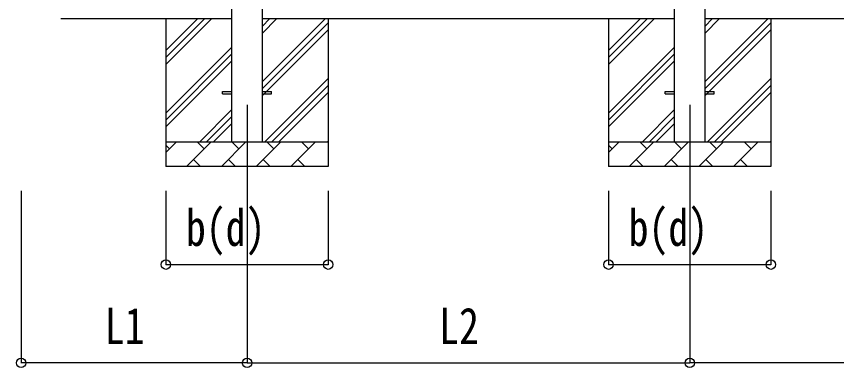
# Model space of a CAD drawing. Units: millimetres, scale not verified. Extents: x -18922 to 18922, y -13365 to 13365.
# Drawn here: x -6851 to -3516, y -2284 to -854 of the extents above; entities that cross this region are included whole.
import ezdxf
from ezdxf.enums import TextEntityAlignment as Align

# ---------------------------------------------------------------- set-up
doc = ezdxf.new("R2010")
doc.units = ezdxf.units.MM
doc.header["$LTSCALE"] = 50
for name, color, linetype in [('0-4_YKK_12', 2, 'Continuous'), ('0-5_YKK_13', 4, 'Continuous'), ('0-6_YKK_A1', 4, 'Continuous'), ('0-7_YKK_D', 6, 'Continuous')]:
    doc.layers.add(name, color=color, linetype=linetype)
doc.styles.add('ＭＳ ゴシック', font='')
doc.styles.get('ＭＳ ゴシック').set_extended_font_data('MS Gothic')

msp = doc.modelspace()

# ---------------------------------------------------------------- linework, layer by layer
at = {"layer": '0-4_YKK_12'}
for p, q in [((-5913.41, -1214.55), (-5913.41, -1714.55)), ((-4113.41, -1214.55), (-4113.41, -1714.55))]:
    msp.add_line(p, q, dxfattribs=at)
at = {"layer": '0-5_YKK_13'}
for p, q in [((-6013.41, -1160.05), (-5975.91, -1160.05)), ((-6013.41, -1169.05), (-6013.41, -1160.05)), ((-5850.91, -1160.05), (-5813.41, -1160.05)), ((-5813.41, -1169.05), (-5813.41, -1160.05)), ((-4213.41, -1160.05), (-4175.91, -1160.05)), ((-4213.41, -1169.05), (-4213.41, -1160.05)), ((-4050.91, -1160.05), (-4013.41, -1160.05)), ((-4013.41, -1169.05), (-4013.41, -1160.05)), ((-6013.41, -1169.05), (-5975.91, -1169.05)), ((-5850.91, -1169.05), (-5813.41, -1169.05)), ((-4213.41, -1169.05), (-4175.91, -1169.05)), ((-4050.91, -1169.05), (-4013.41, -1169.05))]:
    msp.add_line(p, q, dxfattribs=at)
at = {"layer": '0-6_YKK_A1'}
for p, q in [((-4175.91, 1492.95), (-4175.91, -1364.55)), ((-4050.91, -1364.55), (-4050.91, 1492.95)), ((-5975.91, 1432.95), (-5975.91, -1364.55)), ((-5850.91, -1364.55), (-5850.91, 1432.95)), ((-5975.91, -864.55), (-6670.07, -864.55)), ((-6243.41, -864.55), (-6243.41, -1464.55)), ((-6243.41, -1049.6), (-6058.36, -864.55)), ((-6243.41, -1021.32), (-6086.64, -864.55)), ((-6243.41, -993.03), (-6114.93, -864.55)), ((-4175.91, -864.55), (-5850.91, -864.55)), ((-5850.91, -1119.65), (-5595.81, -864.55)), ((-5850.91, -921.66), (-5793.8, -864.55)), ((-5850.91, -893.37), (-5822.09, -864.55)), ((-5583.41, -864.55), (-5583.41, -1464.55)), ((-4443.41, -864.55), (-4443.41, -1464.55)), ((-4443.41, -1049.6), (-4258.36, -864.55)), ((-4443.41, -1021.32), (-4286.64, -864.55)), ((-4443.41, -993.03), (-4314.93, -864.55)), ((-2375.91, -864.55), (-4050.91, -864.55)), ((-4050.91, -1119.65), (-3795.81, -864.55)), ((-4050.91, -921.66), (-3993.8, -864.55)), ((-4050.91, -893.37), (-4022.09, -864.55)), ((-3783.41, -864.55), (-3783.41, -1464.55)), ((-5850.91, -1147.93), (-5583.41, -880.43)), ((-4050.91, -1147.93), (-3783.41, -880.43)), ((-5850.91, -1176.22), (-5583.41, -908.72)), ((-4050.91, -1176.22), (-3783.41, -908.72)), ((-6243.41, -1247.59), (-5975.91, -980.09)), ((-4443.41, -1247.59), (-4175.91, -980.09)), ((-6243.41, -1275.87), (-5975.91, -1008.37)), ((-4443.41, -1275.87), (-4175.91, -1008.37)), ((-6243.41, -1304.16), (-5975.91, -1036.66)), ((-4443.41, -1304.16), (-4175.91, -1036.66)), ((-5841.25, -1364.55), (-5583.41, -1106.71)), ((-4041.25, -1364.55), (-3783.41, -1106.71)), ((-5812.97, -1364.55), (-5583.41, -1134.99)), ((-5784.69, -1364.55), (-5583.41, -1163.27)), ((-4012.97, -1364.55), (-3783.41, -1134.99)), ((-3984.69, -1364.55), (-3783.41, -1163.27)), ((-6105.81, -1364.55), (-5975.91, -1234.65)), ((-6077.53, -1364.55), (-5975.91, -1262.93)), ((-4305.81, -1364.55), (-4175.91, -1234.65)), ((-4277.53, -1364.55), (-4175.91, -1262.93)), ((-6049.24, -1364.55), (-5975.91, -1291.22)), ((-4249.24, -1364.55), (-4175.91, -1291.22)), ((-6243.41, -1364.55), (-5583.41, -1364.55)), ((-6243.41, -1407.44), (-6200.52, -1364.55)), ((-6159.1, -1464.55), (-6059.1, -1364.55)), ((-6087.65, -1393.1), (-6116.2, -1364.55)), ((-6017.67, -1464.55), (-5917.67, -1364.55)), ((-5946.23, -1393.1), (-5974.78, -1364.55)), ((-5876.25, -1464.55), (-5776.25, -1364.55)), ((-5804.81, -1393.1), (-5833.36, -1364.55)), ((-5734.83, -1464.55), (-5634.83, -1364.55)), ((-5663.39, -1393.1), (-5691.94, -1364.55)), ((-5586.7, -1364.55), (-5583.41, -1361.26)), ((-4443.41, -1364.55), (-3783.41, -1364.55)), ((-4443.41, -1407.44), (-4400.52, -1364.55)), ((-4359.1, -1464.55), (-4259.1, -1364.55)), ((-4287.65, -1393.1), (-4316.2, -1364.55)), ((-4217.67, -1464.55), (-4117.67, -1364.55)), ((-4146.23, -1393.1), (-4174.78, -1364.55)), ((-4076.25, -1464.55), (-3976.25, -1364.55)), ((-4004.81, -1393.1), (-4033.36, -1364.55)), ((-3934.83, -1464.55), (-3834.83, -1364.55)), ((-3863.39, -1393.1), (-3891.94, -1364.55)), ((-3786.7, -1364.55), (-3783.41, -1361.26)), ((-6229.07, -1393.1), (-6243.41, -1378.76)), ((-4429.07, -1393.1), (-4443.41, -1378.76)), ((-5583.41, -1464.55), (-6243.41, -1464.55)), ((-6130.54, -1436), (-6101.99, -1464.55)), ((-5989.12, -1436), (-5960.57, -1464.55)), ((-5847.7, -1436), (-5819.15, -1464.55)), ((-5706.28, -1436), (-5677.73, -1464.55)), ((-3783.41, -1464.55), (-4443.41, -1464.55)), ((-4330.54, -1436), (-4301.99, -1464.55)), ((-4189.12, -1436), (-4160.57, -1464.55)), ((-4047.7, -1436), (-4019.15, -1464.55)), ((-3906.28, -1436), (-3877.73, -1464.55))]:
    msp.add_line(p, q, dxfattribs=at)
at = {"layer": '0-7_YKK_D'}
for p, q in [((-6832.01, -1564.55), (-6832.01, -2265.55)), ((-6243.41, -1564.55), (-6243.41, -1865.55)), ((-5913.41, -1564.55), (-5913.41, -2265.55)), ((-5913.41, -1564.55), (-5913.41, -2265.55)), ((-5583.41, -1564.55), (-5583.41, -1865.55)), ((-4443.41, -1564.55), (-4443.41, -1865.55)), ((-4113.41, -1564.55), (-4113.41, -2265.55)), ((-4113.41, -1564.55), (-4113.41, -2265.55)), ((-3783.41, -1564.55), (-3783.41, -1865.55)), ((-6243.41, -1864.55), (-5583.41, -1864.55)), ((-4443.41, -1864.55), (-3783.41, -1864.55)), ((-5913.41, -2264.55), (-6832.01, -2264.55)), ((-5913.41, -2264.55), (-4113.41, -2264.55)), ((-2313.41, -2264.55), (-4113.41, -2264.55))]:
    msp.add_line(p, q, dxfattribs=at)
for centre in [(-6243.41, -1864.55), (-5583.41, -1864.55), (-4443.41, -1864.55), (-3783.41, -1864.55), (-6832.01, -2264.55), (-5913.41, -2264.55), (-5913.41, -2264.55), (-4113.41, -2264.55), (-4113.41, -2264.55)]:
    msp.add_circle(centre, 19.12, dxfattribs=at)

# ---------------------------------------------------------------- texts
at = {"layer": '0-7_YKK_D', "style": 'ＭＳ ゴシック', "width": 0.8}
for s, p in [('b(d)', (-6161.81, -1832.55)), ('b(d)', (-4361.81, -1832.55)), ('L1', (-6491.51, -2232.55)), ('L2', (-5132.21, -2232.55))]:
    msp.add_text(s, height=148.5, dxfattribs=at).set_placement(p, align=Align.BOTTOM_LEFT)

doc.saveas('drawing.dxf')
